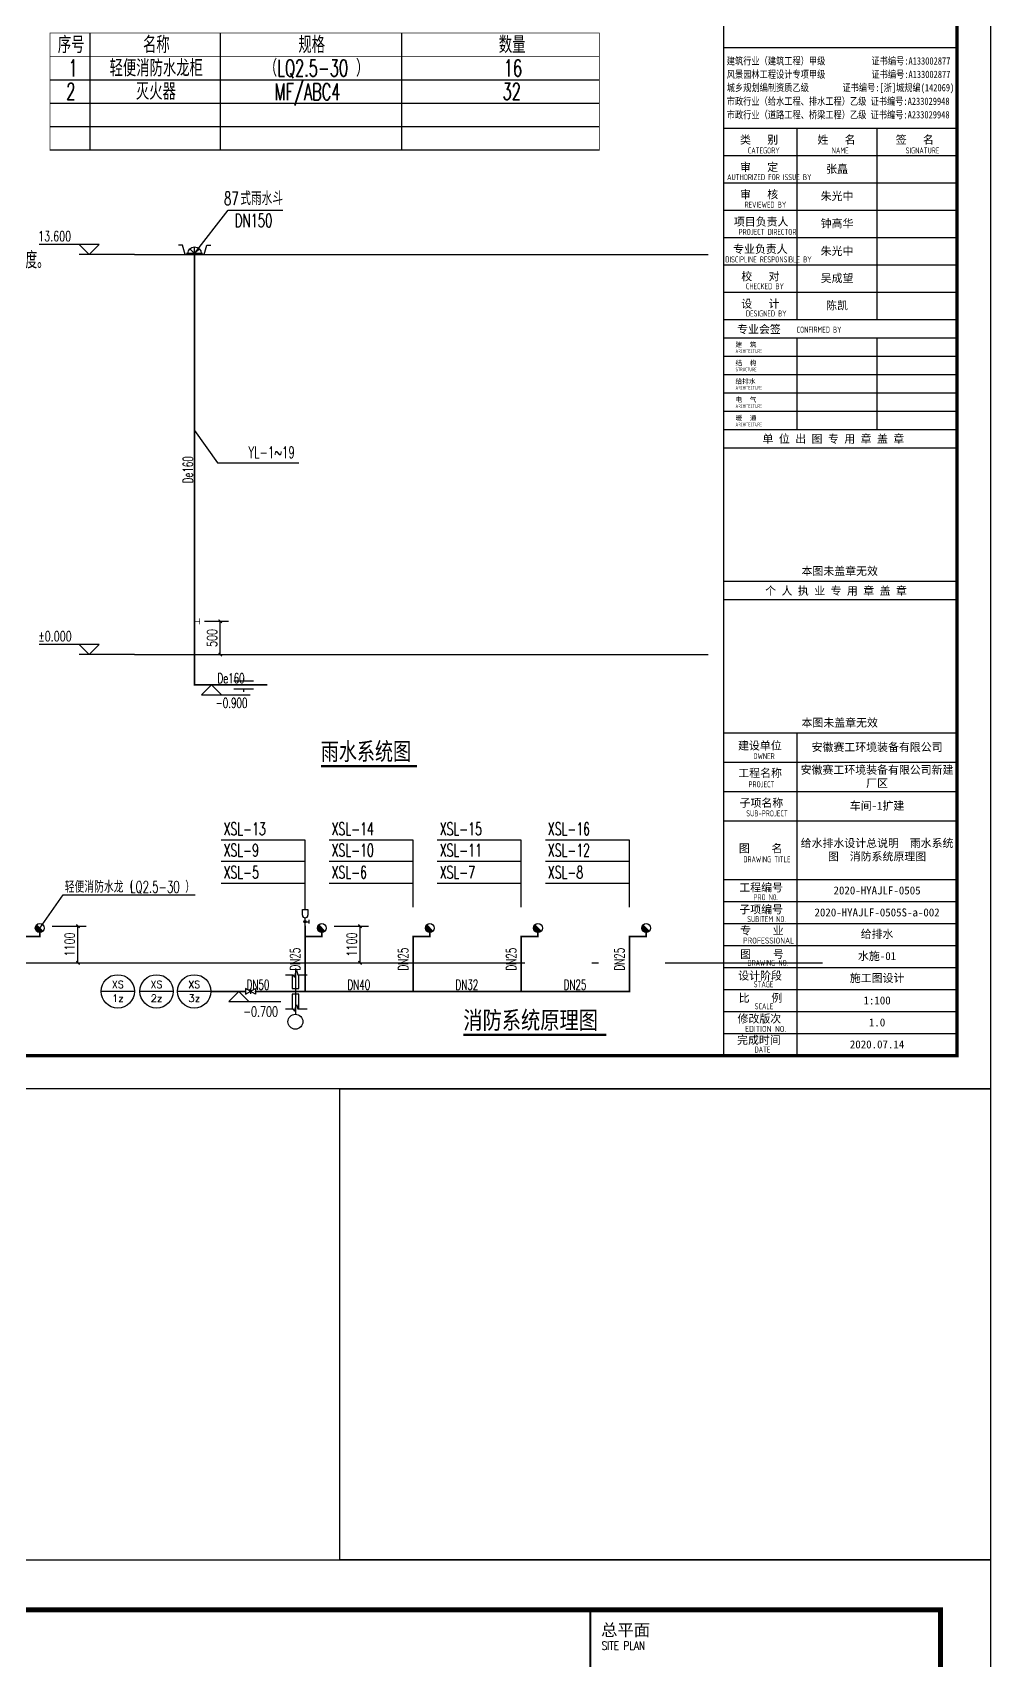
# Model space of a CAD drawing. Extents: x 1635833 to 4277885, y 16914845 to 35313750.
# Drawn here: x 2242144 to 2270874, y 17828464 to 17877299 of the extents above; entities that cross this region are included whole.
import ezdxf
from ezdxf.enums import TextEntityAlignment as Align

# ---------------------------------------------------------------- set-up
doc = ezdxf.new("R2010")
doc.units = 0
doc.header["$LTSCALE"] = 1000
doc.header["$MEASUREMENT"] = 0
doc.linetypes.add('DOTE', pattern=[2.42, 2, -0.2, 0.02, -0.2])
doc.layers.get('Defpoints').update_dxf_attribs({"color": 250})
for name, color, linetype in [('DIM_ELEV', 145, 'Continuous'), ('DIM_SYMB', 165, 'Continuous'), ('DIM_消防', 3, 'Continuous'), ('DIM_雨水', 3, 'Continuous'), ('DOTE', 8, 'DOTE'), ('EQUIP_污水', 7, 'Continuous'), ('EQUIP_消火栓', 7, 'Continuous'), ('EQUIP_雨水斗', 7, 'Continuous'), ('JZ_TEXT', 42, 'Continuous'), ('PIPE-消防', 1, 'Continuous'), ('PIPE-雨水', 4, 'Continuous'), ('PUB_TEXT', 7, 'Continuous'), ('PUB_TITLE', 4, 'Continuous'), ('TEXT_消防', 7, 'Continuous'), ('TEXT_雨水', 7, 'Continuous'), ('TK', 4, 'Continuous'), ('TWT_DIM', 3, 'Continuous'), ('TWT_ELEV', 3, 'Continuous'), ('TWT_TAB', 7, 'Continuous'), ('TWT_TEXT', 7, 'Continuous'), ('VALVE_喷淋', 7, 'Continuous'), ('VALVE_消防', 7, 'Continuous'), ('VALVE_雨水', 7, 'Continuous')]:
    doc.layers.add(name, color=color, linetype=linetype)
doc.styles.add('-宋体', font='', dxfattribs={"width": 0.8})
doc.styles.add('_TCH_DIM', font='SIMPLEX', dxfattribs={"bigfont": 'GBCBIG'})
doc.styles.add('_TCH_DIM_T3', font='SIMPLEX', dxfattribs={"width": 0.705882, "bigfont": 'GBCBIG'})
doc.styles.add('_TWT_CIRCLE', font='COMPLEX', dxfattribs={"width": 1.1, "height": 3, "bigfont": 'HZTXT'})
doc.styles.add('_TWT_DIM_ELE', font='SIMPLEX', dxfattribs={"width": 0.8, "height": 3, "bigfont": 'HZTXT'})
doc.styles.add('_TWT_PIPEDN', font='SIMPLEX', dxfattribs={"width": 0.8, "height": 3, "bigfont": 'HZTXT'})
doc.styles.add('_TWT_SERIAL', font='COMPLEX', dxfattribs={"width": 0.8, "height": 3, "bigfont": 'HZTXT'})
doc.styles.add('_TWT_SHEET', font='SIMPLEX', dxfattribs={"width": 0.8, "height": 3.5, "bigfont": 'HZTXT'})
doc.styles.add('gps_hz', font='hztxt_e.shx', dxfattribs={"width": 0.7, "bigfont": 'hztxt.shx'})
doc.styles.add('ROMANS', font='romans', dxfattribs={"width": 0.65, "height": 231.275})
doc.styles.get("Standard").update_dxf_attribs({"font": 'gbenor.shx', "bigfont": 'gbcbig.shx'})
doc.styles.add('TK-LG-B', font='', dxfattribs={"width": 0.75})
doc.styles.add('TSSD_REIN', font='tssdeng.shx', dxfattribs={"width": 0.7, "bigfont": 'tssdchn.shx'})
doc.styles.add('图签宋体', font='', dxfattribs={"height": 300})
doc.styles.get('-宋体').set_extended_font_data('SimSun')
doc.styles.get('TK-LG-B').set_extended_font_data('SimSun')
doc.styles.get('图签宋体').set_extended_font_data('NSimSun')
doc.dimstyles.new('_TWT_ARCH&&100', dxfattribs={"dimtxt": 297.5, "dimasz": 100, "dimexe": 250, "dimexo": 300, "dimgap": 100, "dimtad": 1, "dimdec": 0, "dimzin": 0, "dimdsep": 46, "dimtxsty": '_TCH_DIM_T3', "dimblk": 'ARCHTICK', "dimcen": 0.09, "dimclrt": 7, "dimazin": 2, "dimtfac": 1, "dimtdec": 0, "dimtix": 1, "dimtmove": 2, "dimatfit": 3, "dimfxl": 0, "dimtolj": 1, "dimtzin": 0, "dimarcsym": 0})
doc.dimstyles.new('_TWT_ARCH&&50', dxfattribs={"dimtxt": 148.75, "dimasz": 50, "dimexe": 125, "dimexo": 150, "dimgap": 50, "dimtad": 1, "dimdec": 0, "dimzin": 0, "dimdsep": 46, "dimtxsty": '_TCH_DIM_T3', "dimblk": 'ARCHTICK', "dimcen": 0.09, "dimclrt": 7, "dimazin": 2, "dimtfac": 1, "dimtdec": 0, "dimtix": 1, "dimtmove": 2, "dimatfit": 3, "dimfxl": 0, "dimtolj": 1, "dimtzin": 0, "dimarcsym": 0})

# ---------------------------------------------------------------- blocks, each defined once
blk = doc.blocks.new('2012_0718_145648')
at = {"linetype": 'ByBlock'}
for p, q in [((-368, 285), (-487, 285)), ((-288, 0), (-368, 285)), ((-288, 0), (288, 0)), ((-240, 32), (240, 32)), ((0, 32), (-141, 174)), ((0, 32), (0, 232)), ((0, 32), (141, 174)), ((288, 0), (368, 285)), ((368, 285), (487, 285))]:
    blk.add_line(p, q, dxfattribs=at)
blk.add_arc((3, 32), 200, 0, 180, dxfattribs=at)
blk = doc.blocks.new('$ATTACHMENT$00000073')
at = {"const_width": 20}
for points in [[(0, 0), (150, 0)], [(150, 90), (150, -90)]]:
    blk.add_lwpolyline(points, dxfattribs=at)
blk = doc.blocks.new('$VALVE$00000553')
at = {"const_width": 30}
for points in [[(0, 100), (-250, 100), (-250, 100)], [(0, 100), (0, 175)], [(0, 100), (250, 100), (250, 100)], [(-250, -100), (-250, -100), (0, -100)], [(250, -100), (250, -100), (0, -100)], [(0, -175), (0, -100)]]:
    blk.add_lwpolyline(points, dxfattribs=at)
blk = doc.blocks.new('_ArchTick')
at = {"color": 0, "linetype": 'ByBlock', "const_width": 0.4}
blk.add_lwpolyline([(-0.5, -0.5), (0.5, 0.5)], dxfattribs=at)
blk = doc.blocks.new('*D280')
at = {"layer": 'Defpoints', "color": 0}
for p in [(4106615, -868048), (4107000, -868048), (4106615, -868548)]:
    blk.add_point(p, dxfattribs=at)
at = {"layer": 'TWT_DIM', "color": 0, "lineweight": -2}
for p, q in [((4106765, -868048), (4107125, -868048)), ((4107000, -868548), (4107000, -868048)), ((4106765, -868548), (4107125, -868548))]:
    blk.add_line(p, q, dxfattribs=at)
at = {"layer": 'TWT_DIM', "color": 0, "lineweight": -2, "xscale": 50, "yscale": 50, "zscale": 50}
for p, rotation in [((4107000, -868048), 90), ((4107000, -868548), 270)]:
    blk.add_blockref('_ArchTick', p, dxfattribs=dict(at, rotation=rotation))
at = {"layer": 'TWT_DIM', "color": 7, "insert": (4106876, -868298), "char_height": 148.8, "attachment_point": 5, "rotation": 90, "style": '_TCH_DIM_T3'}
blk.add_mtext('\\A1;500', dxfattribs=at)
blk = doc.blocks.new('$valve$00000669')
for p, q in [((0, 0), (212, 0)), ((108, 0), (108, -100)), ((287, 74), (433, 74)), ((433, 74), (433, -76)), ((433, 0), (500, 0)), ((158, -100), (58, -100)), ((433, -76), (287, -76))]:
    blk.add_line(p, q)
at = {"const_width": 31.2}
blk.add_lwpolyline([(108, 16, 1), (108, -16, 1)], format="xyb", close=True, dxfattribs=at)
blk.add_circle((108, 0), 31.2)
blk.add_arc((287, -1), 75, 90, 270)
blk = doc.blocks.new('*D281')
at = {"layer": 'Defpoints', "color": 0}
for p in [(-6188408, -3099665), (-6187330, -3099665), (-6188408, -3100765)]:
    blk.add_point(p, dxfattribs=at)
at = {"layer": 'TWT_DIM', "color": 0, "lineweight": -2}
for p, q in [((-6188108, -3099665), (-6187080, -3099665)), ((-6187330, -3100765), (-6187330, -3099665)), ((-6188108, -3100765), (-6187080, -3100765))]:
    blk.add_line(p, q, dxfattribs=at)
at = {"layer": 'TWT_DIM', "color": 0, "lineweight": -2, "xscale": 100, "yscale": 100, "zscale": 100}
for p, rotation in [((-6187330, -3099665), 90), ((-6187330, -3100765), 270)]:
    blk.add_blockref('_ArchTick', p, dxfattribs=dict(at, rotation=rotation))
at = {"layer": 'TWT_DIM', "color": 7, "insert": (-6187579, -3100215), "char_height": 297.5, "attachment_point": 5, "rotation": 90, "style": '_TCH_DIM_T3'}
blk.add_mtext('\\A1;1100', dxfattribs=at)
blk = doc.blocks.new('$TwtSys$00000386')
blk.add_line((-93, 93, 0), (93, -93, 0))
blk.add_circle((0, 0, 0), 131)
at = {"color": 0}
for points in [[(34, -127, 0), (-127, 34, 0), (93, -93, 0), (-93, 93, 0)], [(-34, -127, 0), (-127, -34, 0), (34, -127, 0), (-127, 34, 0)], [(-93, -93, 0), (-93, -93, 0), (-34, -127, 0), (-127, -34, 0)]]:
    blk.add_solid(points, dxfattribs=at)
at = {"flags": 9}
blk.add_attdef('A', (0, 0, 0), '', height=0.00524, dxfattribs=at)
blk = doc.blocks.new('*D282')
at = {"layer": 'Defpoints', "color": 0}
for p in [(-6179947, -3099665), (-6178869, -3099665), (-6179947, -3100765)]:
    blk.add_point(p, dxfattribs=at)
at = {"layer": 'TWT_DIM', "color": 0, "lineweight": -2}
for p, q in [((-6179647, -3099665), (-6178619, -3099665)), ((-6178869, -3100765), (-6178869, -3099665)), ((-6179647, -3100765), (-6178619, -3100765))]:
    blk.add_line(p, q, dxfattribs=at)
at = {"layer": 'TWT_DIM', "color": 0, "lineweight": -2, "xscale": 100, "yscale": 100, "zscale": 100}
for p, rotation in [((-6178869, -3099665), 90), ((-6178869, -3100765), 270)]:
    blk.add_blockref('_ArchTick', p, dxfattribs=dict(at, rotation=rotation))
at = {"layer": 'TWT_DIM', "color": 7, "insert": (-6179118, -3100215), "char_height": 297.5, "attachment_point": 5, "rotation": 90, "style": '_TCH_DIM_T3'}
blk.add_mtext('\\A1;1100', dxfattribs=at)
blk = doc.blocks.new('$VALVE$00000757')
for p, q in [((-293, 493), (-74, 493)), ((-74, 493), (-29, 423)), ((-29, 423), (33, 631)), ((0, 687), (0, 88)), ((33, 631), (72, 493)), ((72, 493), (355, 493)), ((0, 88), (0, -88)), ((-29, -598), (33, -390)), ((0, -88), (0, -687)), ((33, -390), (72, -528)), ((-293, -528), (-74, -528)), ((-74, -528), (-29, -598)), ((72, -528), (355, -528))]:
    blk.add_line(p, q)
for points in [[(-100, 493), (-100, 88)], [(100, 88), (100, 493)], [(-100, 88), (100, 88)], [(-100, -88), (-100, -528)], [(100, -88), (-100, -88)], [(100, -528), (100, -88)]]:
    blk.add_lwpolyline(points)
blk.add_circle((0, -911), 224)
blk = doc.blocks.new('$VALVE$00000296')
for points in [[(-125, 72), (-125, -72), (125, 72), (125, -72), (-125, 72)], [(0, 60), (0, -64)]]:
    blk.add_lwpolyline(points)
for p in [(-125, 0), (125, 0)]:
    blk.add_point(p)
blk = doc.blocks.new('GeYuanFrame_50675522', base_point=(20.09, 4.53))
at = {"layer": 'PUB_TITLE'}
for points in [[(803.09, 235.33), (803.09, 292.73)], [(827.09, 235.33), (827.09, 292.73)], [(803.09, 202.33), (803.09, 229.83)], [(827.09, 202.33), (827.09, 229.83)], [(803.09, 14.53), (803.09, 111.33)]]:
    blk.add_lwpolyline(points, dxfattribs=at)
at = {"layer": 'TK'}
for p, q in [((781.09, 316.93), (851.09, 316.93)), ((781.09, 284.53), (851.09, 284.53)), ((781.09, 276.33), (851.09, 276.33)), ((781.09, 268.13), (851.09, 268.13)), ((781.09, 259.93), (851.09, 259.93)), ((781.09, 251.73), (851.09, 251.73)), ((781.09, 243.53), (851.09, 243.53)), ((781.09, 235.33), (851.09, 235.33)), ((781.09, 235.33), (851.09, 235.33)), ((781.09, 102.53), (851.09, 102.53)), ((781.09, 93.73), (851.09, 93.73)), ((781.09, 84.93), (803.09, 84.93)), ((781.09, 84.93), (851.09, 84.93)), ((781.09, 67.37), (851.09, 67.37)), ((781.09, 67.33), (851.09, 67.33)), ((781.09, 60.77), (851.09, 60.77)), ((781.09, 54.17), (851.09, 54.17)), ((781.09, 47.57), (851.09, 47.57)), ((781.09, 40.97), (851.09, 40.97)), ((781.09, 34.37), (851.09, 34.37)), ((781.09, 27.77), (851.09, 27.77)), ((781.09, 21.17), (851.09, 21.17)), ((781.09, 14.53), (851.09, 14.53))]:
    blk.add_line(p, q, dxfattribs=at)
blk.add_lwpolyline([(20.09, 4.53), (20.09, 598.53), (861.09, 598.53), (861.09, 4.53)], close=True, dxfattribs=at)
at = {"layer": 'TK', "const_width": 1}
blk.add_lwpolyline([(45.09, 588.53), (851.09, 588.53), (851.09, 14.53), (45.09, 14.53)], close=True, dxfattribs=at)
at = {"layer": 'TK'}
for points, const_width in [([(781.09, 588.53), (781.09, 14.53)], 0.4), ([(781.09, 292.73), (851.09, 292.73)], 0.35), ([(781.09, 292.73), (851.09, 292.73)], 0.35), ([(781.09, 235.33), (851.09, 235.33)], 0.35), ([(781.09, 202.33), (851.09, 202.33)], 0.35), ([(781.09, 156.83), (851.09, 156.83)], 0.35), ([(781.09, 111.33), (851.09, 111.33)], 0.35), ([(781.09, 67.37), (851.09, 67.37)], 0.35)]:
    blk.add_lwpolyline(points, dxfattribs=dict(at, const_width=const_width))
for points in [[(781.09, 292.73), (851.09, 292.73)], [(781.09, 235.33), (851.09, 235.33)], [(781.09, 229.83), (851.09, 229.83)], [(781.09, 224.33), (851.09, 224.33)], [(781.09, 218.83), (851.09, 218.83)], [(781.09, 213.33), (851.09, 213.33)], [(781.09, 207.83), (851.09, 207.83)], [(781.09, 202.33), (851.09, 202.33)], [(781.09, 196.83), (851.09, 196.83)], [(781.09, 151.33), (851.09, 151.33)]]:
    blk.add_lwpolyline(points, dxfattribs=at)
for s, height, style, width, p in [('建筑行业（建筑工程）甲级           证书编号:A133002877', 2.2, '-宋体', 0.8, (782, 311.83)), ('风景园林工程设计专项甲级           证书编号:A133002877', 2.2, '-宋体', 0.8, (782, 307.81)), ('城乡规划编制资质乙级        证书编号:[浙]城规编(142069)', 2.2, '-宋体', 0.8, (782, 303.82)), ('市政行业（给水工程、排水工程）乙级 证书编号:A233029948', 2.2, '-宋体', 0.8, (782, 299.74)), ('市政行业（道路工程、桥梁工程）乙级 证书编号:A233029948', 2.2, '-宋体', 0.8, (782, 295.69)), ('CATEGORY', 1.8, 'TSSD_REIN', 0.7, (788.32, 285.17)), ('NAME', 1.8, 'TSSD_REIN', 0.7, (813.51, 285.17)), ('SIGNATURE', 1.8, 'TSSD_REIN', 0.7, (835.66, 285.17)), ('AUTHORIZED FOR ISSUE BY', 1.8, 'TSSD_REIN', 0.7, (782.12, 277.17)), ('REVIEWED BY', 1.8, 'TSSD_REIN', 0.7, (787.36, 268.91)), ('PROJECT DIRECTOR', 1.8, 'TSSD_REIN', 0.7, (785.55, 260.74)), ('DISCIPLINE RESPONSIBLE BY', 1.8, 'TSSD_REIN', 0.7, (781.57, 252.48)), ('CHECKED BY', 1.8, 'TSSD_REIN', 0.7, (787.75, 244.44)), ('DESIGNED BY', 1.8, 'TSSD_REIN', 0.7, (787.76, 236.27)), ('CONFIRMED BY', 1.8, 'TSSD_REIN', 0.7, (802.94, 231.42)), ('ARCHITECTURE', 1.08, 'TSSD_REIN', 0.7, (784.65, 225.34)), ('STRUCTURE', 1.08, 'TSSD_REIN', 0.7, (784.65, 219.84)), ('ARCHITECTURE', 1.08, 'TSSD_REIN', 0.7, (784.65, 214.34)), ('ARCHITECTURE', 1.08, 'TSSD_REIN', 0.7, (784.65, 208.84)), ('ARCHITECTURE', 1.08, 'TSSD_REIN', 0.7, (784.65, 203.34)), ('OWNER', 1.8, 'TSSD_REIN', 0.7, (789.98, 103.48)), ('PROJECT', 1.8, 'TSSD_REIN', 0.7, (788.52, 95.02)), ('SUB-PROJECT', 1.8, 'TSSD_REIN', 0.7, (787.86, 86.3)), ('DRAWING TITLE', 1.8, 'TSSD_REIN', 0.7, (786.97, 72.53)), ('PRO N0.', 1.8, 'TSSD_REIN', 0.7, (790.01, 61.15)), ('SUBITEM NO.', 1.8, 'TSSD_REIN', 0.7, (788.15, 54.58)), ('PROFESSIONAL', 1.8, 'TSSD_REIN', 0.8, (786.88, 48.15)), ('DRAWING NO.', 1.8, 'TSSD_REIN', 0.7, (788.19, 41.45)), ('STAGE', 1.8, 'TSSD_REIN', 0.7, (790.09, 35.03)), ('SCALE', 1.8, 'TSSD_REIN', 0.7, (790.38, 28.42)), ('EDITION NO.', 1.8, 'TSSD_REIN', 0.8, (787.53, 21.64)), ('DATE', 1.8, 'TSSD_REIN', 0.7, (790.33, 15.45))]:
    blk.add_text(s, height=height, dxfattribs=dict(at, style=style, width=width)).set_placement(p)
at = {"layer": 'TK', "style": '图签宋体'}
for s, height, p in [('类   别', 2.4, (785.97, 288.09)), ('姓   名', 2.4, (809.2, 288.09)), ('签   名', 2.4, (832.68, 288.09)), ('审   定', 2.4, (785.97, 279.89)), ('审   核', 2.4, (785.97, 271.69)), ('项目负责人', 2.4, (784.13, 263.49)), ('专业负责人', 2.4, (783.89, 255.29)), ('校   对', 2.4, (786.38, 247.09)), ('设   计', 2.4, (786.36, 238.89)), ('专业会签', 2.4, (785.12, 231.24)), ('建  筑', 1.44, (784.61, 227.11)), ('结  构', 1.44, (784.61, 221.61)), ('给排水', 1.44, (784.61, 216.11)), ('电  气', 1.44, (784.61, 210.61)), ('暖  通', 1.44, (784.61, 205.11)), ('单 位 出 图 专 用 章 盖 章', 2.4, (792.72, 198.35)), ('本图未盖章无效', 2.4, (804.43, 158.7)), ('个 人 执 业 专 用 章 盖 章', 2.4, (793.52, 152.77)), ('本图未盖章无效', 2.4, (804.43, 113.2)), ('建设单位', 2.4, (785.39, 106.33)), ('工程名称', 2.4, (785.47, 98.12)), ('子项名称', 2.4, (785.85, 89.14)), ('图    名', 2.4, (785.63, 75.5)), ('工程编号', 2.4, (785.77, 63.77)), ('子项编号', 2.4, (785.77, 57.19)), ('专    业', 2.4, (786.01, 50.88)), ('图    号', 2.4, (786.02, 43.77)), ('设计阶段', 2.4, (785.45, 37.32)), ('比    例', 2.4, (785.59, 30.63)), ('修改版次', 2.4, (785.24, 24.41)), ('完成时间', 2.4, (785.11, 18.02))]:
    blk.add_text(s, height=height, dxfattribs=at).set_placement(p)
at = {"layer": 'TK', "char_height": 2.4, "attachment_point": 5, "style": '图签宋体'}
for s, insert, width in [('张矗', (815.09, 280.4), 24), ('朱光中', (815.09, 272.23), 24), ('钟高华', (815.09, 264.03), 24), ('朱光中', (815.09, 255.76), 24), ('吴成望', (815.09, 247.63), 24), ('陈凯', (815.09, 239.43), 24), ('安徽赛工环境装备有限公司', (827.09, 106.93), 48), ('安徽赛工环境装备有限公司新建厂区', (827.09, 98.13), 48), ('车间-1扩建', (827.09, 89.33), 48), ('给水排水设计总说明  雨水系统图  消防系统原理图', (827.09, 76.13), 48), ('2020-HYAJLF-0505', (827.09, 64.07), 48), ('2020-HYAJLF-0505S-a-002', (827.09, 57.47), 48), ('给排水', (827.09, 50.87), 48), ('水施-01', (827.09, 44.27), 48), ('施工图设计', (827.09, 37.67), 48), ('1:100', (827.09, 31.07), 48), ('1.0', (827.09, 24.47), 48), ('2020.07.14', (827.09, 17.88), 48)]:
    blk.add_mtext(s, dxfattribs=dict(at, insert=insert, width=width))
blk = doc.blocks.new('GeYuanFrame_88637502', base_point=(20.09, 4.53))
at = {"layer": 'TK'}
blk.add_lwpolyline([(20.09, 4.53), (20.09, 598.53), (1071.09, 598.53), (1071.09, 4.53)], close=True, dxfattribs=at)
at = {"layer": 'TK', "const_width": 1}
blk.add_lwpolyline([(45.09, 588.53), (1061.09, 588.53), (1061.09, 14.53), (45.09, 14.53)], close=True, dxfattribs=at)
at = {"layer": 'TK', "const_width": 0.4}
blk.add_lwpolyline([(991.09, 588.53), (991.09, 14.53)], dxfattribs=at)
at = {"layer": 'TK', "style": '图签宋体'}
blk.add_text('总平面', height=2.4, dxfattribs=at).set_placement((993.23, 583.28))
at = {"layer": 'TK', "style": 'ROMANS', "width": 0.76}
blk.add_text('SITE PLAN', height=1.697, dxfattribs=at).set_placement((993.35, 580.49))
blk = doc.blocks.new('13245')
at = {"layer": 'PIPE-雨水', "linetype": 'Continuous'}
for points in [[(4106615, -869001.7), (4106615, -869014.2), (4106602.5, -869014.2)], [(4106615, -869001.7), (4106602.5, -869001.7), (4106602.5, -869014.2)]]:
    blk.add_hatch(color=256, dxfattribs=at).paths.add_polyline_path(points)
at = {"color": 8}
for p, q in [((4105714.4, -862548), (4114318.5, -862548)), ((4105714.3, -868548), (4114318.5, -868548))]:
    blk.add_line(p, q, dxfattribs=at)
at = {"layer": 'DIM_ELEV'}
for p, q in [((4105181, -862398), (4104283.5, -862398)), ((4105031, -862548), (4104881, -862398)), ((4105031, -862548), (4105181, -862398)), ((4105714.4, -862548), (4104881, -862548)), ((4105181, -868398), (4104283.5, -868398)), ((4105031, -868548), (4104881, -868398)), ((4105031, -868548), (4105181, -868398)), ((4105714.3, -868548), (4104881, -868548))]:
    blk.add_line(p, q, dxfattribs=at)
at = {"layer": 'DIM_SYMB', "const_width": 35}
blk.add_lwpolyline([(4108507.8, -870218.6), (4109949, -870218.6)], dxfattribs=at)
at = {"layer": 'DIM_雨水'}
for p, q in [((4106615, -862531.8), (4107118.1, -861883.2)), ((4107118.1, -861883.2), (4107936.7, -861883.2)), ((4106615, -865187), (4106958.7, -865670.7)), ((4106958.7, -865670.7), (4108176.1, -865670.7)), ((4106869.2, -869001.7), (4106719.2, -869151.7)), ((4106845.2, -869001.7), (4107019.2, -869001.7)), ((4106869.2, -869001.7), (4107019.2, -869151.7)), ((4106719.2, -869151.7), (4107447.5, -869151.7))]:
    blk.add_line(p, q, dxfattribs=at)
at = {"layer": 'PIPE-雨水', "linetype": 'Continuous', "ltscale": 0.5, "const_width": 25}
for points in [[(4106615, -862548), (4106615, -869001.7)], [(4107706.4, -869001.7), (4106615, -869001.7)]]:
    blk.add_lwpolyline(points, dxfattribs=at)
at = {"layer": 'EQUIP_污水', "xscale": 0.5, "yscale": 0.5, "zscale": 0.5}
blk.add_blockref('$ATTACHMENT$00000073', (4106615, -868048.4), dxfattribs=at)
at = {"layer": 'EQUIP_雨水斗', "linetype": 'ByBlock', "xscale": -0.5, "yscale": 0.5, "zscale": 0.5}
blk.add_blockref('2012_0718_145648', (4106615, -862548), dxfattribs=at)
at = {"layer": 'VALVE_雨水', "xscale": -0.6, "yscale": 0.6, "zscale": 0.6, "rotation": 180}
blk.add_blockref('$VALVE$00000553', (4107351, -869001.7), dxfattribs=at)
at = {"layer": 'DIM_雨水', "color": 7, "style": '_TWT_SERIAL'}
for s, width, p in [('87', 0.64, (4107055.8, -861805.4)), ('式雨水斗', 0.8, (4107299.6, -861805.4)), ('DN150', 0.64, (4107216.7, -862135.4))]:
    blk.add_text(s, height=200, dxfattribs=dict(at, width=width)).set_placement(p)
at = {"layer": 'PUB_TEXT'}
for s, height, style, width, p in [('13.600', 148.75, '_TCH_DIM', 0.705882, (4104268.5, -862345.5)), ('%%P0.000', 148.75, '_TCH_DIM', 0.705882, (4104268.5, -868345.5)), ('雨水系统图', 264.35, 'TK-LG-B', 0.75, (4108507.8, -870131.1))]:
    blk.add_text(s, height=height, dxfattribs=dict(at, style=style, width=width)).set_placement(p)
at = {"layer": 'TEXT_雨水', "linetype": 'Continuous', "style": '_TWT_PIPEDN', "width": 0.64}
blk.add_text('De160', height=150, rotation=90, dxfattribs=at).set_placement((4106590, -865978.3))
blk.add_text('De160', height=150, dxfattribs=at).set_placement((4106957.3, -868976.7))
at = {"layer": 'TWT_TEXT', "width": 0.64}
for s, height, style, p in [('YL-1~19', 175, '_TWT_SERIAL', (4107421.1, -865600.7)), ('-0.900', 150, '_TWT_DIM_ELE', (4106929.6, -869346.7))]:
    blk.add_text(s, height=height, dxfattribs=dict(at, style=style)).set_placement(p)
at = {"layer": 'TWT_DIM'}
dim = blk.add_aligned_dim(p1=(4106615, -868548), p2=(4106615, -868048.4), distance=-385.3, dimstyle='_TWT_ARCH&&50', dxfattribs=at)
dim.commit()
dim.dimension.update_dxf_attribs({"geometry": '*D280', "text_midpoint": (4106875.9, -868298.2)})
blk = doc.blocks.new('1324')
at = {"layer": 'PIPE-消防', "linetype": 'Continuous'}
for points in [[(-6188478.1, -3099971.1), (-6188478.1, -3099996.1), (-6188453.1, -3099996.1)], [(-6188478.1, -3099971.1), (-6188453.1, -3099971.1), (-6188453.1, -3099996.1)], [(-6180016.9, -3099971.1), (-6180016.9, -3099996.1), (-6179991.9, -3099996.1)], [(-6180016.9, -3099971.1), (-6179991.9, -3099971.1), (-6179991.9, -3099996.1)], [(-6177274.6, -3099971.1), (-6177274.6, -3099946.1), (-6177299.6, -3099946.1)], [(-6177274.6, -3099971.1), (-6177299.6, -3099971.1), (-6177299.6, -3099946.1)], [(-6176774.6, -3099971.1), (-6176774.6, -3099996.1), (-6176749.6, -3099996.1)], [(-6176774.6, -3099971.1), (-6176749.6, -3099971.1), (-6176749.6, -3099996.1)], [(-6174032.3, -3099971.1), (-6174032.3, -3099946.1), (-6174057.3, -3099946.1)], [(-6174032.3, -3099971.1), (-6174057.3, -3099971.1), (-6174057.3, -3099946.1)], [(-6173532.3, -3099971.1), (-6173532.3, -3099996.1), (-6173507.3, -3099996.1)], [(-6173532.3, -3099971.1), (-6173507.3, -3099971.1), (-6173507.3, -3099996.1)], [(-6170790, -3099971.1), (-6170790, -3099946.1), (-6170815, -3099946.1)], [(-6170790, -3099971.1), (-6170815, -3099971.1), (-6170815, -3099946.1)], [(-6170290, -3099971.1), (-6170290, -3099996.1), (-6170265, -3099996.1)], [(-6170290, -3099971.1), (-6170265, -3099971.1), (-6170265, -3099996.1)], [(-6170790, -3101621.1), (-6170765, -3101621.1), (-6170765, -3101646.1)], [(-6170790, -3101621.1), (-6170790, -3101646.1), (-6170765, -3101646.1)]]:
    blk.add_hatch(color=256, dxfattribs=at).paths.add_polyline_path(points)
at = {"color": 3}
for p, q in [((-6188478.1, -3099721.1, 0), (-6187778.9, -3098729.3, 0)), ((-6187778.9, -3098729.3, 0), (-6183813.6, -3098729.3, 0))]:
    blk.add_line(p, q, dxfattribs=at)
at = {"layer": 'DIM_消防'}
for p, q in [((-6180516.9, -3097085.4), (-6183039.2, -3097085.4)), ((-6180516.9, -3097791.4), (-6180516.9, -3097085.4)), ((-6177274.6, -3097085.4), (-6179796.9, -3097085.4)), ((-6177274.6, -3097791.4), (-6177274.6, -3097085.4)), ((-6174032.3, -3097085.4), (-6176554.6, -3097085.4)), ((-6174032.3, -3097791.4), (-6174032.3, -3097085.4)), ((-6170790, -3097085.4), (-6173312.2, -3097085.4)), ((-6170790, -3097791.4), (-6170790, -3097085.4)), ((-6180516.9, -3097725.6), (-6183039.2, -3097725.6)), ((-6180516.9, -3098431.5), (-6180516.9, -3097725.6)), ((-6177274.6, -3097725.6), (-6179796.9, -3097725.6)), ((-6177274.6, -3098431.5), (-6177274.6, -3097725.6)), ((-6174032.3, -3097725.6), (-6176554.6, -3097725.6)), ((-6174032.3, -3098431.5), (-6174032.3, -3097725.6)), ((-6170790, -3097725.6), (-6173312.2, -3097725.6)), ((-6170790, -3098431.5), (-6170790, -3097725.6)), ((-6180516.9, -3098386.3), (-6183039.2, -3098386.3)), ((-6180516.9, -3099092.3), (-6180516.9, -3098386.3)), ((-6177274.6, -3098386.3), (-6179796.9, -3098386.3)), ((-6177274.6, -3099092.3), (-6177274.6, -3098386.3)), ((-6174032.3, -3098386.3), (-6176554.6, -3098386.3)), ((-6174032.3, -3099092.3), (-6174032.3, -3098386.3)), ((-6170790, -3098386.3), (-6173312.2, -3098386.3)), ((-6170790, -3099092.3), (-6170790, -3098386.3)), ((-6185634.9, -3101621.1), (-6186634.9, -3101621.1)), ((-6184474, -3101621.1), (-6185474, -3101621.1)), ((-6183341.7, -3101621.1), (-6184341.7, -3101621.1))]:
    blk.add_line(p, q, dxfattribs=at)
for centre in [(-6186134.9, -3101621.1), (-6184974, -3101621.1), (-6183841.7, -3101621.1)]:
    blk.add_circle(centre, 500, dxfattribs=at)
at = {"layer": 'DOTE', "color": 9, "ltscale": 10}
blk.add_line((-6193922.4, -3100765.3), (-6164995.5, -3100765.3), dxfattribs=at)
at = {"layer": 'PIPE-消防', "linetype": 'Continuous', "const_width": 50}
for points in [[(-6188978.1, -3099971.1), (-6188478.1, -3099971.1)], [(-6188478.1, -3099971.1), (-6188478.1, -3099852.1)], [(-6180516.9, -3099971.1), (-6180516.9, -3099654.6)], [(-6180516.9, -3099971.1), (-6180016.9, -3099971.1)], [(-6180516.9, -3101321.1), (-6180516.9, -3099971.1)], [(-6180016.9, -3099971.1), (-6180016.9, -3099852.1)], [(-6177274.6, -3099971.1), (-6176774.6, -3099971.1)], [(-6177274.6, -3101321.1), (-6177274.6, -3099971.1)], [(-6176774.6, -3099971.1), (-6176774.6, -3099852.1)], [(-6174032.3, -3099971.1), (-6173532.3, -3099971.1)], [(-6174032.3, -3101321.1), (-6174032.3, -3099971.1)], [(-6173532.3, -3099971.1), (-6173532.3, -3099852.1)], [(-6170790, -3099971.1), (-6170290, -3099971.1)], [(-6170790, -3101321.1), (-6170790, -3099971.1)], [(-6170290, -3099971.1), (-6170290, -3099852.1)], [(-6180516.9, -3101621.1), (-6180516.9, -3101321.1)], [(-6177274.6, -3101621.1), (-6177274.6, -3101321.1)], [(-6174032.3, -3101621.1), (-6174032.3, -3101321.1)], [(-6170790, -3101621.1), (-6170790, -3101321.1)], [(-6183321.4, -3101621.1), (-6182309.3, -3101621.1)], [(-6182009.3, -3101621.1), (-6180516.9, -3101621.1)], [(-6180516.9, -3101621.1), (-6177274.6, -3101621.1)], [(-6177274.6, -3101621.1), (-6174032.3, -3101621.1)], [(-6174032.3, -3101621.1), (-6170790, -3101621.1)]]:
    blk.add_lwpolyline(points, dxfattribs=at)
at = {"layer": 'TWT_ELEV'}
for p, q in [((-6182507.8, -3101621.1), (-6182807.8, -3101921.1)), ((-6182807.8, -3101921.1), (-6181242.8, -3101921.1)), ((-6182507.8, -3101621.1), (-6182207.8, -3101921.1))]:
    blk.add_line(p, q, dxfattribs=at)
at = {"layer": 'EQUIP_消火栓'}
for p in [(-6188478.1, -3099721.1), (-6180016.9, -3099721.1), (-6176774.6, -3099721.1), (-6173532.3, -3099721.1), (-6170290, -3099721.1)]:
    blk.add_blockref('$TwtSys$00000386', p, dxfattribs=at)
at = {"layer": 'VALVE_喷淋', "xscale": 1.125, "yscale": 1.125, "zscale": 1.125, "rotation": 89.99999999999999}
blk.add_blockref('$valve$00000669', (-6180516.9, -3099654.6), dxfattribs=at)
at = {"layer": 'VALVE_消防'}
blk.add_blockref('$VALVE$00000757', (-6180808.7, -3101621.1), dxfattribs=at)
at = {"layer": 'VALVE_消防', "xscale": 1.2, "yscale": 1.2, "zscale": 1.2}
blk.add_blockref('$VALVE$00000296', (-6182159.3, -3101621.1), dxfattribs=at)
at = {"layer": 'DIM_消防', "color": 7, "style": '_TWT_CIRCLE'}
for s, height, width, p, p2 in [('XS', 220.13, 1.119023, (-6186312, -3101522.1), (-6185957.8, -3101522.1)), ('XS', 220.13, 1.119023, (-6185151.1, -3101522.1), (-6184796.9, -3101522.1)), ('XS', 220.13, 1.119023, (-6184018.8, -3101522.1), (-6183664.6, -3101522.1)), ('1z', 219.69, 1.260078, (-6186312.7, -3101939.8), (-6185957.1, -3101939.8)), ('2z', 219.24, 1.177238, (-6185152.4, -3101939.4), (-6184795.5, -3101939.4)), ('3z', 220.13, 1.174222, (-6184018.8, -3101940.2), (-6183664.6, -3101940.2))]:
    blk.add_text(s, height=height, dxfattribs=dict(at, width=width)).set_placement(p, p2, align=Align.FIT)
at = {"layer": 'TEXT_消防', "linetype": 'Continuous', "style": '_TWT_PIPEDN', "width": 0.64}
for p in [(-6180666.9, -3100998.1), (-6177424.6, -3100998.1), (-6174182.3, -3100998.1), (-6170940, -3100998.1)]:
    blk.add_text('DN25', height=300, rotation=90, dxfattribs=at).set_placement(p)
for s, p in [('DN50', (-6182271.1, -3101571.1)), ('DN40', (-6179247.8, -3101571.1)), ('DN32', (-6176005.5, -3101571.1)), ('DN25', (-6172763.2, -3101571.1))]:
    blk.add_text(s, height=300, dxfattribs=at).set_placement(p)
at = {"layer": 'TWT_TEXT'}
for s, height, style, width, p in [('XSL-13', 375, '_TWT_SERIAL', 0.64, (-6182964.2, -3096935.4)), ('XSL-14', 375, '_TWT_SERIAL', 0.64, (-6179721.9, -3096935.4)), ('XSL-15', 375, '_TWT_SERIAL', 0.64, (-6176479.6, -3096935.4)), ('XSL-16', 375, '_TWT_SERIAL', 0.64, (-6173237.2, -3096935.4)), ('XSL-9', 375, '_TWT_SERIAL', 0.64, (-6182964.2, -3097575.6)), ('XSL-10', 375, '_TWT_SERIAL', 0.64, (-6179721.9, -3097575.6)), ('XSL-11', 375, '_TWT_SERIAL', 0.64, (-6176479.6, -3097575.6)), ('XSL-12', 375, '_TWT_SERIAL', 0.64, (-6173237.2, -3097575.6)), ('XSL-5', 375, '_TWT_SERIAL', 0.64, (-6182964.2, -3098236.3)), ('XSL-6', 375, '_TWT_SERIAL', 0.64, (-6179721.9, -3098236.3)), ('XSL-7', 375, '_TWT_SERIAL', 0.64, (-6176479.6, -3098236.3)), ('XSL-8', 375, '_TWT_SERIAL', 0.64, (-6173237.2, -3098236.3)), ('轻便消防水龙（', 350, '_TWT_PIPEDN', 0.8, (-6187726.8, -3098661.3, 0)), ('LQ2.5-30', 350, '_TWT_PIPEDN', 0.64, (-6185766.8, -3098661.3, 0)), ('）', 350, '_TWT_PIPEDN', 0.8, (-6184113.4, -3098661.3, 0)), ('-0.700', 297.5, '_TCH_DIM', 0.705882, (-6182372.8, -3102376.1))]:
    blk.add_text(s, height=height, dxfattribs=dict(at, style=style, width=width)).set_placement(p)
at = {"layer": 'TWT_DIM'}
for p1, p2, picture, middle in [((-6188408.1, -3100765.3), (-6188408.1, -3099665.3), '*D281', (-6187579, -3100215.3)), ((-6179946.9, -3100765.3), (-6179946.9, -3099665.3), '*D282', (-6179117.8, -3100215.3))]:
    dim = blk.add_aligned_dim(p1=p1, p2=p2, distance=-1077.8, dimstyle='_TWT_ARCH&&100', dxfattribs=at)
    dim.commit()
    dim.dimension.update_dxf_attribs({"geometry": picture, "text_midpoint": middle})

msp = doc.modelspace()

# ---------------------------------------------------------------- linework, layer by layer
msp.add_lwpolyline([(2270873.512, 17831486.026), (2251358.772, 17831486.026), (2251358.772, 17845608.036), (2270873.512, 17845608.036)], close=True)
at = {"layer": 'DIM_SYMB', "const_width": 70}
msp.add_lwpolyline([(2255063.717, 17847233.492), (2259350.553, 17847233.492)], dxfattribs=at)
at = {"layer": 'TWT_TAB', "const_width": 20}
msp.add_lwpolyline([(2242662.102, 17873782.491), (2259148.012, 17873782.491), (2259148.012, 17877282.491), (2242662.102, 17877282.491)], close=True, dxfattribs=at)
at = {"layer": 'TWT_TAB'}
for points in [[(2243862.102, 17877282.491), (2243862.102, 17873782.491)], [(2247774.253, 17877282.491), (2247774.253, 17873782.491)], [(2253213.46, 17877282.491), (2253213.46, 17873782.491)], [(2242662.102, 17875882.491), (2259148.012, 17875882.491)], [(2242662.102, 17875182.491), (2259148.012, 17875182.491)], [(2242662.102, 17874482.491), (2259148.012, 17874482.491)], [(2242662.102, 17873782.491), (2259148.012, 17873782.491)]]:
    msp.add_lwpolyline(points, dxfattribs=at)
at = {"layer": 'TWT_TAB', "const_width": 20}
msp.add_lwpolyline([(2242662.102, 17876582.491), (2259148.012, 17876582.491)], dxfattribs=at)

# ---------------------------------------------------------------- block references
for name, p, xscale, yscale, zscale in [('GeYuanFrame_50675522', (2186773.512, 17845608.036), 100, 100, 100), ('13245', (-5966224.924, 19595732.903), 2, 2, 2), ('GeYuanFrame_88637502', (2113223.512, 17742386.026), 150, 150, 150)]:
    msp.add_blockref(name, p, dxfattribs=dict(xscale=xscale, yscale=yscale, zscale=zscale))
msp.add_blockref('1324', (8430835.664, 20950157.454))

# ---------------------------------------------------------------- texts
at = {"layer": 'JZ_TEXT', "style": 'gps_hz', "width": 0.7}
msp.add_text('8. 隐蔽或埋地的排水管道在隐蔽前必须做灌水试验，其灌水高度应不低于底层卫生器具的上边缘或底层地面高度。', height=500, dxfattribs=at).set_placement((2224961.686, 17870221.508))
at = {"layer": 'PUB_TEXT', "style": '-宋体', "width": 0.8}
msp.add_text('消防系统原理图', height=528.692, dxfattribs=at).set_placement((2255063.717, 17847408.479))
at = {"layer": 'TWT_TAB', "style": '_TWT_SHEET'}
for s, width, p in [('序号', 0.8, (2242901.472, 17876682.491)), ('名称', 0.8, (2245457.548, 17876682.491)), ('规格', 0.8, (2250115.904, 17876682.491)), ('数量', 0.8, (2256128.668, 17876682.491)), ('1', 0.64, (2243224.007, 17875982.491)), ('轻便消防水龙柜', 0.8, (2244452.823, 17875982.491)), ('（', 0.8, (2249081.408, 17875982.491)), ('LQ2.5-30', 0.64, (2249481.408, 17875982.491)), ('）', 0.8, (2251843.313, 17875982.491)), ('16', 0.64, (2256279.369, 17875982.491)), ('2', 0.64, (2243155.435, 17875282.491)), ('灭火器', 0.8, (2245243.374, 17875282.491)), ('MF/ABC4', 0.64, (2249404.333, 17875272.941)), ('32', 0.64, (2256241.274, 17875282.491))]:
    msp.add_text(s, height=500, dxfattribs=dict(at, width=width)).set_placement(p)

doc.saveas('drawing.dxf')
